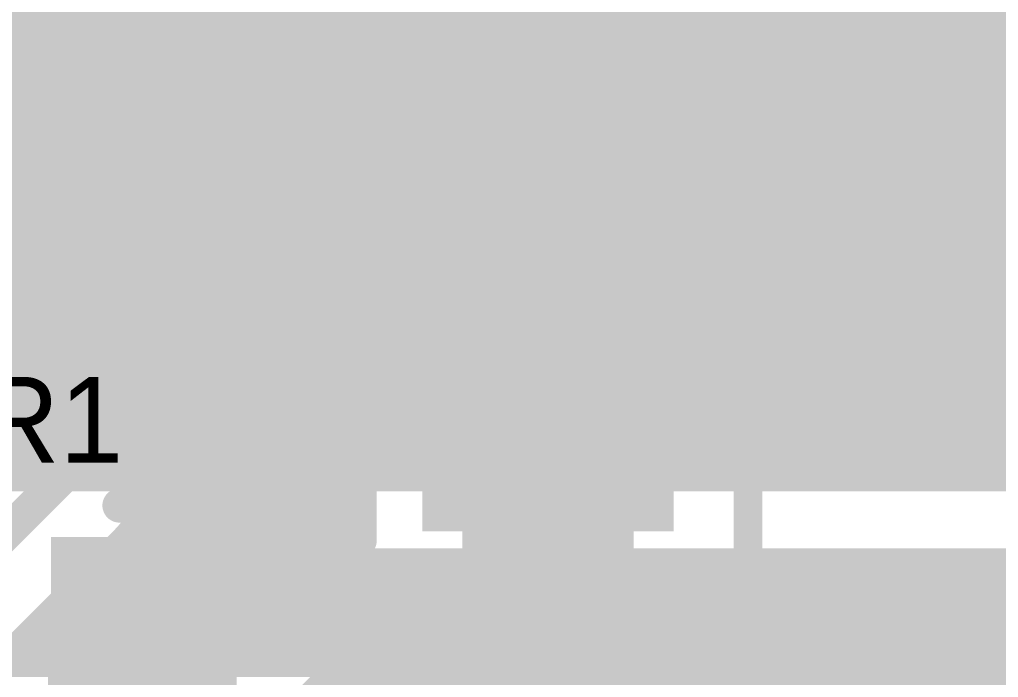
# Model space of a CAD drawing. Header units: millimetres. Extents: x 1.9 to 5.81, y 3 to 5.61.
# Drawn here: x 2.385 to 2.7277, y 4.5448 to 4.775 of the extents above; entities that cross this region are included whole.
import ezdxf

# ---------------------------------------------------------------- set-up
doc = ezdxf.new("R2010")
doc.units = ezdxf.units.MM
doc.header["$MEASUREMENT"] = 0
for name, color, linetype in [('BottomLayer', 5, 'Continuous'), ('BottomOverlay', 54, 'Continuous'), ('BottomPaste', 16, 'Continuous'), ('BottomSolder', 6, 'Continuous'), ('MultiLayer', 9, 'Continuous'), ('TopLayer', 1, 'Continuous'), ('TopOverlay', 2, 'Continuous'), ('TopPaste', 8, 'Continuous'), ('TopSolder', 216, 'Continuous')]:
    doc.layers.add(name, color=color, linetype=linetype)

msp = doc.modelspace()

# ---------------------------------------------------------------- linework, layer by layer
at = {"layer": 'BottomLayer'}
for points, const_width in [([(2.4, 4.615), (2.4, 5.06)], 0.012), ([(2.45, 4.77), (2.45, 4.88)], 0.04), ([(2.505, 4.725), (2.505, 4.87)], 0.06), ([(2.68, 4.66), (2.68, 4.855)], 0.06), ([(2.57, 4.76), (2.57, 4.81)], 0.02), ([(2.46, 4.76), (2.51, 4.76)], 0.02), ([(2.46, 4.7), (2.46, 4.76)], 0.02), ([(2.515, 4.755), (2.625, 4.755)], 0.01), ([(2.515, 4.695), (2.515, 4.755)], 0.01), ([(2.52, 4.685), (2.52, 4.755)], 0.01), ([(2.53, 4.685), (2.53, 4.755)], 0.01), ([(2.54, 4.685), (2.54, 4.755)], 0.01), ([(2.55, 4.685), (2.55, 4.755)], 0.01), ([(2.56, 4.685), (2.56, 4.755)], 0.01), ([(2.57, 4.685), (2.57, 4.755)], 0.01), ([(2.58, 4.685), (2.58, 4.755)], 0.01), ([(2.59, 4.685), (2.59, 4.755)], 0.01), ([(2.6, 4.685), (2.6, 4.755)], 0.01), ([(2.61, 4.685), (2.61, 4.755)], 0.01), ([(2.62, 4.685), (2.62, 4.755)], 0.01), ([(2.625, 4.685), (2.625, 4.755)], 0.01), ([(2.515, 4.75), (2.625, 4.75)], 0.01), ([(2.515, 4.74), (2.625, 4.74)], 0.01), ([(2.515, 4.73), (2.625, 4.73)], 0.01), ([(2.7, 4.71), (2.7, 4.65)], 0.04), ([(2.515, 4.72), (2.625, 4.72)], 0.01), ([(2.515, 4.71), (2.625, 4.71)], 0.01), ([(2.515, 4.7), (2.625, 4.7)], 0.01), ([(2.431, 4.695), (2.515, 4.695)], 0.01), ([(2.431, 4.615), (2.431, 4.695)], 0.01), ([(2.44, 4.54), (2.44, 4.695)], 0.01), ([(2.45, 4.54583), (2.45, 4.695)], 0.01), ([(2.46, 4.55364), (2.46, 4.695)], 0.01), ([(2.47, 4.56364), (2.47, 4.695)], 0.01), ([(2.48, 4.57364), (2.48, 4.695)], 0.01), ([(2.49, 4.58354), (2.49, 4.695)], 0.01), ([(2.5, 4.59031), (2.5, 4.695)], 0.01), ([(2.51, 4.685), (2.51, 4.695)], 0.01), ([(2.431, 4.69), (2.625, 4.69)], 0.01), ([(2.505, 4.685), (2.57, 4.685)], 0.01), ([(2.505, 4.59243), (2.505, 4.685)], 0.01), ([(2.57, 4.685), (2.625, 4.685)], 0.01), ([(2.431, 4.68), (2.505, 4.68)], 0.01), ([(2.431, 4.67), (2.505, 4.67)], 0.01), ([(2.431, 4.66), (2.505, 4.66)], 0.01), ([(2.57, 4.57), (2.57, 4.63)], 0.06), ([(2.431, 4.65), (2.505, 4.65)], 0.01), ([(2.431, 4.64), (2.505, 4.64)], 0.01), ([(2.431, 4.63), (2.505, 4.63)], 0.01), ([(2.431, 4.62), (2.505, 4.62)], 0.01), ([(2.355, 4.57), (2.4, 4.615)], 0.012), ([(2.43059, 4.61), (2.505, 4.61)], 0.01), ([(2.43, 4.53), (2.43, 4.60719)], 0.01), ([(2.73, 4.55), (2.767, 4.587)], 0.04), ([(2.42713, 4.6), (2.505, 4.6)], 0.01), ([(2.37884, 4.55), (2.4219, 4.59306)], 0.01), ([(2.42, 4.5), (2.42, 4.59116)], 0.01), ([(2.41884, 4.59), (2.49938, 4.59)], 0.01), ([(2.40884, 4.58), (2.48636, 4.58)], 0.01), ([(2.41, 4.305), (2.41, 4.58116)], 0.01), ([(2.45359, 4.54723), (2.48816, 4.5818)], 0.01), ([(2.39884, 4.57), (2.47636, 4.57)], 0.01), ([(2.4, 4.55), (2.4, 4.57116)], 0.01), ([(2.47, 4.5), (2.52, 4.55)], 0.04), ([(2.52, 4.55), (2.73, 4.55)], 0.04), ([(2.38884, 4.56), (2.46636, 4.56)], 0.01), ([(2.39, 4.55), (2.39, 4.56116)], 0.01), ([(2.37884, 4.55), (2.4, 4.55)], 0.01), ([(2.37884, 4.55), (2.4, 4.55)], 0.01), ([(2.4, 4.55), (2.45636, 4.55)], 0.01), ([(2.4, 4.45), (2.4, 4.55)], 0.01), ([(2.4, 4.45), (2.4, 4.55)], 0.01), ([(2.4, 4.54), (2.44, 4.54)], 0.01)]:
    msp.add_lwpolyline(points, dxfattribs=dict(at, const_width=const_width))
for points, const_width in [([(2.44, 4.77, 1), (2.46, 4.77, 1)], 0.02), ([(2.455, 4.76, 1), (2.465, 4.76, 1)], 0.01), ([(2.455, 4.76, 1), (2.465, 4.76, 1)], 0.01), ([(2.505, 4.76, 1), (2.515, 4.76, 1)], 0.01), ([(2.565, 4.76, 1), (2.575, 4.76, 1)], 0.01), ([(2.5125, 4.755, 1), (2.5175, 4.755, 1)], 0.005), ([(2.5125, 4.755, 1), (2.5175, 4.755, 1)], 0.005), ([(2.5175, 4.755, 1), (2.5225, 4.755, 1)], 0.005), ([(2.5275, 4.755, 1), (2.5325, 4.755, 1)], 0.005), ([(2.5375, 4.755, 1), (2.5425, 4.755, 1)], 0.005), ([(2.5475, 4.755, 1), (2.5525, 4.755, 1)], 0.005), ([(2.5575, 4.755, 1), (2.5625, 4.755, 1)], 0.005), ([(2.5675, 4.755, 1), (2.5725, 4.755, 1)], 0.005), ([(2.5775, 4.755, 1), (2.5825, 4.755, 1)], 0.005), ([(2.5875, 4.755, 1), (2.5925, 4.755, 1)], 0.005), ([(2.5975, 4.755, 1), (2.6025, 4.755, 1)], 0.005), ([(2.6075, 4.755, 1), (2.6125, 4.755, 1)], 0.005), ([(2.6175, 4.755, 1), (2.6225, 4.755, 1)], 0.005), ([(2.6225, 4.755, 1), (2.6275, 4.755, 1)], 0.005), ([(2.6225, 4.755, 1), (2.6275, 4.755, 1)], 0.005), ([(2.49, 4.725, 1), (2.52, 4.725, 1)], 0.03), ([(2.5125, 4.75, 1), (2.5175, 4.75, 1)], 0.005), ([(2.6225, 4.75, 1), (2.6275, 4.75, 1)], 0.005), ([(2.5125, 4.74, 1), (2.5175, 4.74, 1)], 0.005), ([(2.6225, 4.74, 1), (2.6275, 4.74, 1)], 0.005), ([(2.5125, 4.73, 1), (2.5175, 4.73, 1)], 0.005), ([(2.6225, 4.73, 1), (2.6275, 4.73, 1)], 0.005), ([(2.69, 4.71, 1), (2.71, 4.71, 1)], 0.02), ([(2.5125, 4.72, 1), (2.5175, 4.72, 1)], 0.005), ([(2.6225, 4.72, 1), (2.6275, 4.72, 1)], 0.005), ([(2.5125, 4.71, 1), (2.5175, 4.71, 1)], 0.005), ([(2.6225, 4.71, 1), (2.6275, 4.71, 1)], 0.005), ([(2.455, 4.7, 1), (2.465, 4.7, 1)], 0.01), ([(2.49, 4.69, 1), (2.51, 4.69, 1)], 0.02), ([(2.5125, 4.7, 1), (2.5175, 4.7, 1)], 0.005), ([(2.6225, 4.7, 1), (2.6275, 4.7, 1)], 0.005), ([(2.4285, 4.695, 1), (2.4335, 4.695, 1)], 0.005), ([(2.4285, 4.695, 1), (2.4335, 4.695, 1)], 0.005), ([(2.4375, 4.695, 1), (2.4425, 4.695, 1)], 0.005), ([(2.4475, 4.695, 1), (2.4525, 4.695, 1)], 0.005), ([(2.4575, 4.695, 1), (2.4625, 4.695, 1)], 0.005), ([(2.4675, 4.695, 1), (2.4725, 4.695, 1)], 0.005), ([(2.4775, 4.695, 1), (2.4825, 4.695, 1)], 0.005), ([(2.4875, 4.695, 1), (2.4925, 4.695, 1)], 0.005), ([(2.4975, 4.695, 1), (2.5025, 4.695, 1)], 0.005), ([(2.5075, 4.695, 1), (2.5125, 4.695, 1)], 0.005), ([(2.5125, 4.695, 1), (2.5175, 4.695, 1)], 0.005), ([(2.5125, 4.695, 1), (2.5175, 4.695, 1)], 0.005), ([(2.4285, 4.69, 1), (2.4335, 4.69, 1)], 0.005), ([(2.6225, 4.69, 1), (2.6275, 4.69, 1)], 0.005), ([(2.5025, 4.685, 1), (2.5075, 4.685, 1)], 0.005), ([(2.5025, 4.685, 1), (2.5075, 4.685, 1)], 0.005), ([(2.5075, 4.685, 1), (2.5125, 4.685, 1)], 0.005), ([(2.5175, 4.685, 1), (2.5225, 4.685, 1)], 0.005), ([(2.5275, 4.685, 1), (2.5325, 4.685, 1)], 0.005), ([(2.5375, 4.685, 1), (2.5425, 4.685, 1)], 0.005), ([(2.5475, 4.685, 1), (2.5525, 4.685, 1)], 0.005), ([(2.5575, 4.685, 1), (2.5625, 4.685, 1)], 0.005), ([(2.5675, 4.685, 1), (2.5725, 4.685, 1)], 0.005), ([(2.5675, 4.685, 1), (2.5725, 4.685, 1)], 0.005), ([(2.5675, 4.685, 1), (2.5725, 4.685, 1)], 0.005), ([(2.5775, 4.685, 1), (2.5825, 4.685, 1)], 0.005), ([(2.5875, 4.685, 1), (2.5925, 4.685, 1)], 0.005), ([(2.5975, 4.685, 1), (2.6025, 4.685, 1)], 0.005), ([(2.6075, 4.685, 1), (2.6125, 4.685, 1)], 0.005), ([(2.6175, 4.685, 1), (2.6225, 4.685, 1)], 0.005), ([(2.6225, 4.685, 1), (2.6275, 4.685, 1)], 0.005), ([(2.6225, 4.685, 1), (2.6275, 4.685, 1)], 0.005), ([(2.665, 4.66, 1), (2.695, 4.66, 1)], 0.03), ([(2.4285, 4.68, 1), (2.4335, 4.68, 1)], 0.005), ([(2.5025, 4.68, 1), (2.5075, 4.68, 1)], 0.005), ([(2.4285, 4.67, 1), (2.4335, 4.67, 1)], 0.005), ([(2.5025, 4.67, 1), (2.5075, 4.67, 1)], 0.005), ([(2.69, 4.65, 1), (2.71, 4.65, 1)], 0.02), ([(2.4285, 4.66, 1), (2.4335, 4.66, 1)], 0.005), ([(2.5025, 4.66, 1), (2.5075, 4.66, 1)], 0.005), ([(2.555, 4.63, 1), (2.585, 4.63, 1)], 0.03), ([(2.4285, 4.65, 1), (2.4335, 4.65, 1)], 0.005), ([(2.5025, 4.65, 1), (2.5075, 4.65, 1)], 0.005), ([(2.4285, 4.64, 1), (2.4335, 4.64, 1)], 0.005), ([(2.5025, 4.64, 1), (2.5075, 4.64, 1)], 0.005), ([(2.4285, 4.63, 1), (2.4335, 4.63, 1)], 0.005), ([(2.5025, 4.63, 1), (2.5075, 4.63, 1)], 0.005), ([(2.4285, 4.62, 1), (2.4335, 4.62, 1)], 0.005), ([(2.5025, 4.62, 1), (2.5075, 4.62, 1)], 0.005), ([(2.397, 4.615, 1), (2.403, 4.615, 1)], 0.006), ([(2.397, 4.615, 1), (2.403, 4.615, 1)], 0.006), ([(2.4285, 4.615, 1), (2.4335, 4.615, 1)], 0.005), ([(2.4285, 4.615, 1), (2.4335, 4.615, 1)], 0.005), ([(2.4285, 4.615, 1), (2.4335, 4.615, 1)], 0.005), ([(2.42809, 4.61, 1), (2.43309, 4.61, 1)], 0.005), ([(2.5025, 4.61, 1), (2.5075, 4.61, 1)], 0.005), ([(2.4275, 4.60719, 1), (2.4325, 4.60719, 1)], 0.005), ([(2.42463, 4.6, 1), (2.42963, 4.6, 1)], 0.005), ([(2.5025, 4.6, 1), (2.5075, 4.6, 1)], 0.005), ([(2.555, 4.57, 1), (2.585, 4.57, 1)], 0.03), ([(2.4175, 4.59116, 1), (2.4225, 4.59116, 1)], 0.005), ([(2.4194, 4.59306, 1), (2.4244, 4.59306, 1)], 0.005), ([(2.4194, 4.59306, 1), (2.4244, 4.59306, 1)], 0.005), ([(2.41942, 4.59308, 1), (2.42442, 4.59308, 1)], 0.005), ([(2.4975, 4.59031, 1), (2.5025, 4.59031, 1)], 0.005), ([(2.5025, 4.59243, 1), (2.5075, 4.59243, 1)], 0.005), ([(2.5025, 4.59243, 1), (2.5075, 4.59243, 1)], 0.005), ([(2.5025, 4.59243, 1), (2.5075, 4.59243, 1)], 0.005), ([(2.41634, 4.59, 1), (2.42134, 4.59, 1)], 0.005), ([(2.49688, 4.59, 1), (2.50188, 4.59, 1)], 0.005), ([(2.4875, 4.58354, 1), (2.4925, 4.58354, 1)], 0.005), ([(2.40634, 4.58, 1), (2.41134, 4.58, 1)], 0.005), ([(2.4075, 4.58116, 1), (2.4125, 4.58116, 1)], 0.005), ([(2.48386, 4.58, 1), (2.48886, 4.58, 1)], 0.005), ([(2.48566, 4.5818, 1), (2.49066, 4.5818, 1)], 0.005), ([(2.48566, 4.5818, 1), (2.49066, 4.5818, 1)], 0.005), ([(2.48568, 4.58182, 1), (2.49068, 4.58182, 1)], 0.005), ([(2.4775, 4.57364, 1), (2.4825, 4.57364, 1)], 0.005), ([(2.39634, 4.57, 1), (2.40134, 4.57, 1)], 0.005), ([(2.3975, 4.57116, 1), (2.4025, 4.57116, 1)], 0.005), ([(2.47386, 4.57, 1), (2.47886, 4.57, 1)], 0.005), ([(2.4675, 4.56364, 1), (2.4725, 4.56364, 1)], 0.005), ([(2.51, 4.55, 1), (2.53, 4.55, 1)], 0.02), ([(2.51, 4.55, 1), (2.53, 4.55, 1)], 0.02), ([(2.72, 4.55, 1), (2.74, 4.55, 1)], 0.02), ([(2.72, 4.55, 1), (2.74, 4.55, 1)], 0.02), ([(2.38634, 4.56, 1), (2.39134, 4.56, 1)], 0.005), ([(2.3875, 4.56116, 1), (2.3925, 4.56116, 1)], 0.005), ([(2.46386, 4.56, 1), (2.46886, 4.56, 1)], 0.005), ([(2.4575, 4.55364, 1), (2.4625, 4.55364, 1)], 0.005), ([(2.3875, 4.55, 1), (2.3925, 4.55, 1)], 0.005), ([(2.3975, 4.55, 1), (2.4025, 4.55, 1)], 0.005), ([(2.3975, 4.55, 1), (2.4025, 4.55, 1)], 0.005), ([(2.3975, 4.55, 1), (2.4025, 4.55, 1)], 0.005), ([(2.3975, 4.55, 1), (2.4025, 4.55, 1)], 0.005), ([(2.3975, 4.55, 1), (2.4025, 4.55, 1)], 0.005), ([(2.3975, 4.55, 1), (2.4025, 4.55, 1)], 0.005), ([(2.45386, 4.55, 1), (2.45886, 4.55, 1)], 0.005), ([(2.4475, 4.54583, 1), (2.4525, 4.54583, 1)], 0.005), ([(2.45109, 4.54723, 1), (2.45609, 4.54723, 1)], 0.005), ([(2.45109, 4.54723, 1), (2.45609, 4.54723, 1)], 0.005), ([(2.3975, 4.54, 1), (2.4025, 4.54, 1)], 0.005), ([(2.4375, 4.54, 1), (2.4425, 4.54, 1)], 0.005), ([(2.4375, 4.54, 1), (2.4425, 4.54, 1)], 0.005)]:
    msp.add_lwpolyline(points, format="xyb", close=True, dxfattribs=dict(at, const_width=const_width))
at = {"layer": 'BottomLayer', "const_width": 0.01}
for points in [[(2.431, 4.615, -0.199163), (2.4219, 4.59306)], [(2.431, 4.615, -0.198912), (2.42192, 4.59308)], [(2.48816, 4.5818, -0.111997), (2.505, 4.59243)], [(2.48818, 4.58182, -0.111853), (2.505, 4.59243)], [(2.51723, 4.48359, -1.595434), (2.45359, 4.54723)]]:
    msp.add_lwpolyline(points, format="xyb", dxfattribs=at)
at = {"layer": 'BottomLayer'}
for points in [[(2.49, 4.8), (2.43, 4.8), (2.49, 4.72), (2.43, 4.72)], [(2.53, 4.66), (2.53, 4.6), (2.61, 4.66), (2.61, 4.6)]]:
    msp.add_solid(points, dxfattribs=at)
at = {"layer": 'BottomOverlay'}
for points, const_width in [([(2.4, 4.7), (2.4, 4.82)], 0.01), ([(2.34, 4.76), (2.4, 4.7)], 0.01), ([(2.51, 4.75), (2.57, 4.69)], 0.01), ([(2.51, 4.75), (2.63, 4.75)], 0.01), ([(2.57, 4.69), (2.63, 4.75)], 0.01), ([(2.51, 4.69), (2.63, 4.69)], 0.02), ([(2.64, 4.18), (2.64, 4.66)], 0.01)]:
    msp.add_lwpolyline(points, dxfattribs=dict(at, const_width=const_width))
for points, const_width in [([(2.5075, 4.75, 1), (2.5125, 4.75, 1)], 0.005), ([(2.5075, 4.75, 1), (2.5125, 4.75, 1)], 0.005), ([(2.6275, 4.75, 1), (2.6325, 4.75, 1)], 0.005), ([(2.6275, 4.75, 1), (2.6325, 4.75, 1)], 0.005), ([(2.3975, 4.7, 1), (2.4025, 4.7, 1)], 0.005), ([(2.3975, 4.7, 1), (2.4025, 4.7, 1)], 0.005), ([(2.505, 4.69, 1), (2.515, 4.69, 1)], 0.01), ([(2.625, 4.69, 1), (2.635, 4.69, 1)], 0.01), ([(2.5675, 4.69, 1), (2.5725, 4.69, 1)], 0.005), ([(2.5675, 4.69, 1), (2.5725, 4.69, 1)], 0.005), ([(2.6375, 4.66, 1), (2.6425, 4.66, 1)], 0.005)]:
    msp.add_lwpolyline(points, format="xyb", close=True, dxfattribs=dict(at, const_width=const_width))
at = {"layer": 'BottomPaste', "const_width": 0.04}
msp.add_lwpolyline([(2.7, 4.71), (2.7, 4.65)], dxfattribs=at)
msp.add_lwpolyline([(2.7, 4.71), (2.7, 4.65)], dxfattribs=at)
at = {"layer": 'BottomPaste', "const_width": 0.02}
for points in [[(2.69, 4.71, 1), (2.71, 4.71, 1)], [(2.69, 4.71, 1), (2.71, 4.71, 1)], [(2.69, 4.65, 1), (2.71, 4.65, 1)], [(2.69, 4.65, 1), (2.71, 4.65, 1)]]:
    msp.add_lwpolyline(points, format="xyb", close=True, dxfattribs=at)
at = {"layer": 'BottomPaste'}
for points in [[(2.49, 4.8), (2.43, 4.8), (2.49, 4.72), (2.43, 4.72)], [(2.49, 4.8), (2.43, 4.8), (2.49, 4.72), (2.43, 4.72)], [(2.53, 4.66), (2.53, 4.6), (2.61, 4.66), (2.61, 4.6)], [(2.53, 4.66), (2.53, 4.6), (2.61, 4.66), (2.61, 4.6)]]:
    msp.add_solid(points, dxfattribs=at)
at = {"layer": 'BottomSolder', "const_width": 0.048}
msp.add_lwpolyline([(2.7, 4.71), (2.7, 4.65)], dxfattribs=at)
msp.add_lwpolyline([(2.7, 4.71), (2.7, 4.65)], dxfattribs=at)
at = {"layer": 'BottomSolder', "const_width": 0.024}
for points in [[(2.688, 4.71, 1), (2.712, 4.71, 1)], [(2.688, 4.71, 1), (2.712, 4.71, 1)], [(2.488, 4.69, 1), (2.512, 4.69, 1)], [(2.488, 4.69, 1), (2.512, 4.69, 1)], [(2.688, 4.65, 1), (2.712, 4.65, 1)], [(2.688, 4.65, 1), (2.712, 4.65, 1)]]:
    msp.add_lwpolyline(points, format="xyb", close=True, dxfattribs=at)
at = {"layer": 'BottomSolder'}
for points in [[(2.494, 4.804), (2.426, 4.804), (2.494, 4.716), (2.426, 4.716)], [(2.494, 4.804), (2.426, 4.804), (2.494, 4.716), (2.426, 4.716)], [(2.526, 4.664), (2.526, 4.596), (2.614, 4.664), (2.614, 4.596)], [(2.526, 4.664), (2.526, 4.596), (2.614, 4.664), (2.614, 4.596)]]:
    msp.add_solid(points, dxfattribs=at)
at = {"layer": 'MultiLayer', "const_width": 0.02}
msp.add_lwpolyline([(2.49, 4.69, 1), (2.51, 4.69, 1)], format="xyb", close=True, dxfattribs=at)
at = {"layer": 'TopLayer'}
for points, const_width in [([(2.46, 4.615), (2.46, 5.57)], 0.01), ([(2.47, 4.615), (2.47, 5.57)], 0.01), ([(2.48, 4.615), (2.48, 5.57)], 0.01), ([(2.6, 4.615), (2.6, 5.57)], 0.01), ([(2.61, 4.615), (2.61, 5.57)], 0.01), ([(2.62, 4.615), (2.62, 5.57)], 0.01), ([(2.63, 4.615), (2.63, 5.57)], 0.01), ([(2.64, 4.615), (2.64, 5.57)], 0.01), ([(2.65, 4.615), (2.65, 5.57)], 0.01), ([(2.66, 4.615), (2.66, 5.57)], 0.01), ([(2.45, 4.615), (2.45, 5.19709)], 0.01), ([(2.49, 4.615), (2.49, 5.19709)], 0.01), ([(2.59, 4.615), (2.59, 5.19709)], 0.01), ([(2.44, 4.615), (2.44, 5.18225)], 0.01), ([(2.5, 4.615), (2.5, 5.18225)], 0.01), ([(2.58, 4.615), (2.58, 5.18225)], 0.01), ([(2.43, 4.615), (2.43, 5.1739)], 0.01), ([(2.51, 4.615), (2.51, 5.1739)], 0.01), ([(2.57, 4.615), (2.57, 5.1739)], 0.01), ([(2.38, 4.615), (2.38, 5.16877)], 0.01), ([(2.39, 4.615), (2.39, 5.16592)], 0.01), ([(2.41, 4.615), (2.41, 5.16592)], 0.01), ([(2.42, 4.615), (2.42, 5.16877)], 0.01), ([(2.52, 4.615), (2.52, 5.16877)], 0.01), ([(2.53, 4.615), (2.53, 5.16592)], 0.01), ([(2.55, 4.615), (2.55, 5.16592)], 0.01), ([(2.56, 4.615), (2.56, 5.16877)], 0.01), ([(2.4, 4.615), (2.4, 5.165)], 0.01), ([(2.54, 4.615), (2.54, 5.165)], 0.01), ([(2.67, 4.615), (2.67, 5.02)], 0.01), ([(2.68, 4.615), (2.68, 4.99757)], 0.01), ([(2.69, 4.615), (2.69, 4.98757)], 0.01), ([(2.7, 4.615), (2.7, 4.97757)], 0.01), ([(2.71, 4.615), (2.71, 4.96757)], 0.01), ([(2.72, 4.615), (2.72, 4.95757)], 0.01), ([(2.73, 4.615), (2.73, 4.94757)], 0.01), ([(1.93, 4.78), (2.89757, 4.78)], 0.01), ([(1.93, 4.77), (2.90757, 4.77)], 0.01), ([(2.065, 4.76), (2.91757, 4.76)], 0.01), ([(2.08153, 4.75), (2.92757, 4.75)], 0.01), ([(2.09123, 4.74), (2.93757, 4.74)], 0.01), ([(2.09766, 4.73), (2.94757, 4.73)], 0.01), ([(2.10185, 4.72), (2.95757, 4.72)], 0.01), ([(2.10423, 4.71), (2.96757, 4.71)], 0.01), ([(2.105, 4.7), (2.97, 4.7)], 0.01), ([(2.10423, 4.69), (2.97, 4.69)], 0.01), ([(2.10185, 4.68), (2.97, 4.68)], 0.01), ([(2.09766, 4.67), (2.97, 4.67)], 0.01), ([(2.09123, 4.66), (2.97, 4.66)], 0.01), ([(2.08153, 4.65), (2.97, 4.65)], 0.01), ([(2.255, 4.64), (2.97, 4.64)], 0.01), ([(2.255, 4.63), (2.97, 4.63)], 0.01), ([(2.255, 4.62), (2.87938, 4.62)], 0.01), ([(2.375, 4.615), (2.405, 4.615)], 0.01), ([(2.375, 4.615), (2.405, 4.615)], 0.01), ([(2.405, 4.615), (2.44, 4.615)], 0.01), ([(2.44, 4.615), (2.465, 4.615)], 0.01), ([(2.44, 4.615), (2.465, 4.615)], 0.01), ([(2.465, 4.615), (2.87172, 4.615)], 0.01), ([(2.44, 4.57), (2.89, 4.57)], 0.04)]:
    msp.add_lwpolyline(points, dxfattribs=dict(at, const_width=const_width))
for points, const_width in [([(2.49, 4.69, 1), (2.51, 4.69, 1)], 0.02), ([(2.3775, 4.615, 1), (2.3825, 4.615, 1)], 0.005), ([(2.3875, 4.615, 1), (2.3925, 4.615, 1)], 0.005), ([(2.3975, 4.615, 1), (2.4025, 4.615, 1)], 0.005), ([(2.4025, 4.615, 1), (2.4075, 4.615, 1)], 0.005), ([(2.4025, 4.615, 1), (2.4075, 4.615, 1)], 0.005), ([(2.4025, 4.615, 1), (2.4075, 4.615, 1)], 0.005), ([(2.4075, 4.615, 1), (2.4125, 4.615, 1)], 0.005), ([(2.4175, 4.615, 1), (2.4225, 4.615, 1)], 0.005), ([(2.4275, 4.615, 1), (2.4325, 4.615, 1)], 0.005), ([(2.4375, 4.615, 1), (2.4425, 4.615, 1)], 0.005), ([(2.4375, 4.615, 1), (2.4425, 4.615, 1)], 0.005), ([(2.4375, 4.615, 1), (2.4425, 4.615, 1)], 0.005), ([(2.4375, 4.615, 1), (2.4425, 4.615, 1)], 0.005), ([(2.4475, 4.615, 1), (2.4525, 4.615, 1)], 0.005), ([(2.4575, 4.615, 1), (2.4625, 4.615, 1)], 0.005), ([(2.4625, 4.615, 1), (2.4675, 4.615, 1)], 0.005), ([(2.4625, 4.615, 1), (2.4675, 4.615, 1)], 0.005), ([(2.4625, 4.615, 1), (2.4675, 4.615, 1)], 0.005), ([(2.4675, 4.615, 1), (2.4725, 4.615, 1)], 0.005), ([(2.4775, 4.615, 1), (2.4825, 4.615, 1)], 0.005), ([(2.4875, 4.615, 1), (2.4925, 4.615, 1)], 0.005), ([(2.4975, 4.615, 1), (2.5025, 4.615, 1)], 0.005), ([(2.5075, 4.615, 1), (2.5125, 4.615, 1)], 0.005), ([(2.5175, 4.615, 1), (2.5225, 4.615, 1)], 0.005), ([(2.5275, 4.615, 1), (2.5325, 4.615, 1)], 0.005), ([(2.5375, 4.615, 1), (2.5425, 4.615, 1)], 0.005), ([(2.5475, 4.615, 1), (2.5525, 4.615, 1)], 0.005), ([(2.5575, 4.615, 1), (2.5625, 4.615, 1)], 0.005), ([(2.5675, 4.615, 1), (2.5725, 4.615, 1)], 0.005), ([(2.5775, 4.615, 1), (2.5825, 4.615, 1)], 0.005), ([(2.5875, 4.615, 1), (2.5925, 4.615, 1)], 0.005), ([(2.5975, 4.615, 1), (2.6025, 4.615, 1)], 0.005), ([(2.6075, 4.615, 1), (2.6125, 4.615, 1)], 0.005), ([(2.6175, 4.615, 1), (2.6225, 4.615, 1)], 0.005), ([(2.6275, 4.615, 1), (2.6325, 4.615, 1)], 0.005), ([(2.6375, 4.615, 1), (2.6425, 4.615, 1)], 0.005), ([(2.6475, 4.615, 1), (2.6525, 4.615, 1)], 0.005), ([(2.6575, 4.615, 1), (2.6625, 4.615, 1)], 0.005), ([(2.6675, 4.615, 1), (2.6725, 4.615, 1)], 0.005), ([(2.6775, 4.615, 1), (2.6825, 4.615, 1)], 0.005), ([(2.6875, 4.615, 1), (2.6925, 4.615, 1)], 0.005), ([(2.6975, 4.615, 1), (2.7025, 4.615, 1)], 0.005), ([(2.7075, 4.615, 1), (2.7125, 4.615, 1)], 0.005), ([(2.7175, 4.615, 1), (2.7225, 4.615, 1)], 0.005), ([(2.7275, 4.615, 1), (2.7325, 4.615, 1)], 0.005), ([(2.43, 4.57, 1), (2.45, 4.57, 1)], 0.02)]:
    msp.add_lwpolyline(points, format="xyb", close=True, dxfattribs=dict(at, const_width=const_width))
msp.add_solid([(2.44, 4.59), (2.4, 4.59), (2.44, 4.55), (2.4, 4.55)], dxfattribs=at)
at = {"layer": 'TopOverlay'}
for points, const_width in [([(2.42, 4.605), (2.455, 4.605)], 0.012), ([(2.455, 4.535), (2.455, 4.605)], 0.012), ([(2.31, 4.55), (2.51, 4.55)], 0.01), ([(2.41, 4.45), (2.41, 4.55)], 0.01), ([(2.51, 4.45), (2.51, 4.55)], 0.01)]:
    msp.add_lwpolyline(points, dxfattribs=dict(at, const_width=const_width))
for points, const_width in [([(2.417, 4.605, 1), (2.423, 4.605, 1)], 0.006), ([(2.452, 4.605, 1), (2.458, 4.605, 1)], 0.006), ([(2.452, 4.605, 1), (2.458, 4.605, 1)], 0.006), ([(2.4075, 4.55, 1), (2.4125, 4.55, 1)], 0.005), ([(2.5075, 4.55, 1), (2.5125, 4.55, 1)], 0.005), ([(2.5075, 4.55, 1), (2.5125, 4.55, 1)], 0.005)]:
    msp.add_lwpolyline(points, format="xyb", close=True, dxfattribs=dict(at, const_width=const_width))
at = {"layer": 'TopPaste'}
msp.add_solid([(2.44, 4.59), (2.4, 4.59), (2.44, 4.55), (2.4, 4.55)], dxfattribs=at)
msp.add_solid([(2.44, 4.59), (2.4, 4.59), (2.44, 4.55), (2.4, 4.55)], dxfattribs=at)
at = {"layer": 'TopSolder', "const_width": 0.024}
msp.add_lwpolyline([(2.488, 4.69, 1), (2.512, 4.69, 1)], format="xyb", close=True, dxfattribs=at)
msp.add_lwpolyline([(2.488, 4.69, 1), (2.512, 4.69, 1)], format="xyb", close=True, dxfattribs=at)
at = {"layer": 'TopSolder'}
msp.add_solid([(2.444, 4.594), (2.396, 4.594), (2.444, 4.546), (2.396, 4.546)], dxfattribs=at)
msp.add_solid([(2.444, 4.594), (2.396, 4.594), (2.444, 4.546), (2.396, 4.546)], dxfattribs=at)

# ---------------------------------------------------------------- texts
at = {"layer": 'TopOverlay'}
msp.add_text('R1', height=0.03, rotation=360, dxfattribs=at).set_placement((2.37, 4.62))

doc.saveas('drawing.dxf')
